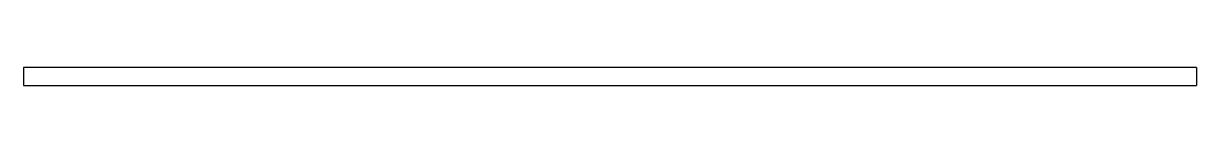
# Model space of a CAD drawing. Extents: x -40.7 to 40.7, y 16 to 17.2.
import ezdxf

# ---------------------------------------------------------------- set-up
doc = ezdxf.new("R2010")
doc.units = 0
doc.header["$MEASUREMENT"] = 0
doc.layers.add('VISIBLE', color=7, linetype='CONTINUOUS')

msp = doc.modelspace()

# ---------------------------------------------------------------- linework, layer by layer
at = {"layer": 'VISIBLE'}
for p, q in [((40.75, 17.25), (-40.75, 17.25)), ((-40.75, 17.25), (-40.75, 16)), ((40.75, 17.25), (40.75, 16)), ((-40.75, 16), (40.75, 16))]:
    msp.add_line(p, q, dxfattribs=at)

doc.saveas('drawing.dxf')
